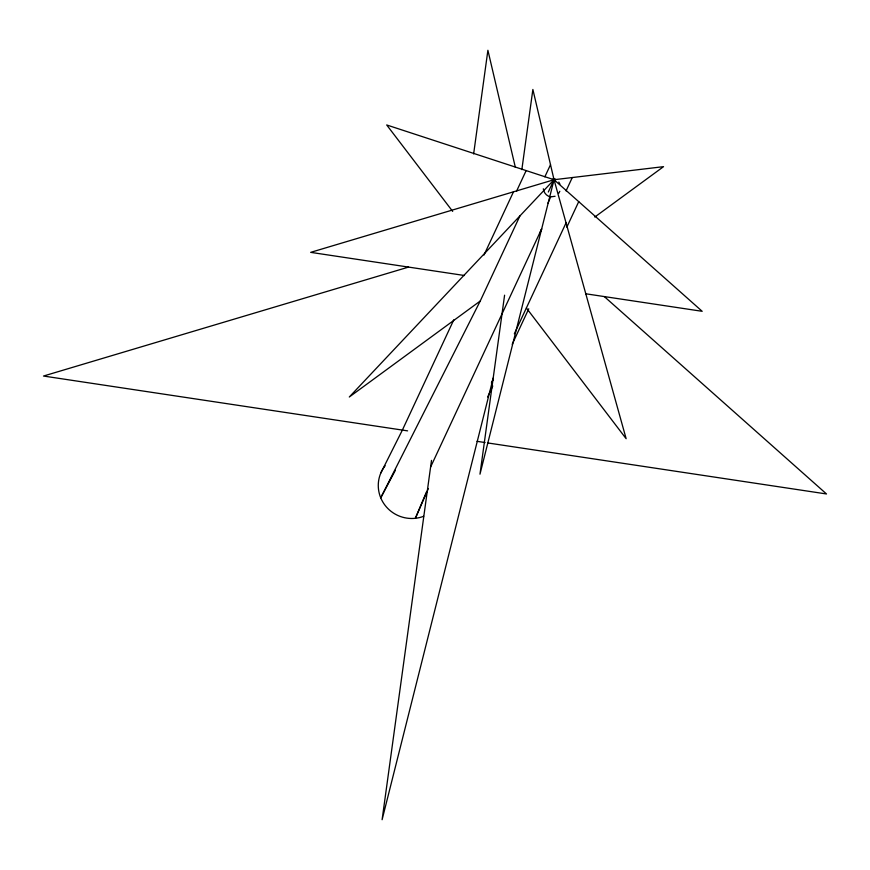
<?xml version="1.0" encoding="UTF-8"?>
<svg xmlns="http://www.w3.org/2000/svg" width="870" height="870" viewBox="0 0 870 870"><rect width="100%" height="100%" fill="white"/><g stroke="black" fill="none" stroke-linecap="round" stroke-linejoin="round"><path stroke-width="1.3" d="M431.509 460.382L382.104 819.714L493.203 378.004M473.639 153.925L487.896 50.286L515.334 167.257M504.589 295.191L479.979 474.183L554.038 179.72L532.875 89.469L521.848 169.617M426.43 492.028L415.381 518.292L428.388 488.472M548.002 203.134L550.634 196.881L555.071 196.283M539.53 233.769L541.695 228.799L430.596 467.059M453.803 319.801L402.375 430.084L380.821 473.008M484.003 255.03L513.485 191.824M516.519 191.259L526.154 170.596M395.393 470.278L380.734 497.836L480.24 301.02L519.923 215.934M544.848 176.827L550.514 164.68M548.307 192.02L554.038 179.72L663.538 166.659L594.797 217.043M566.055 190.911L572.286 177.545M491.387 383.017L493.105 379.331M514.333 333.808L566.055 222.883M487.624 397.024L492.768 385.997M512.191 344.335L528.764 308.796M566.827 227.179L578.735 201.644M558.66 193.379L559.812 191.291M585.651 293.766L702.177 311.308L554.038 179.72L349.305 397.003L480.24 301.02M526.372 307.969L626.139 438.697L554.038 179.72L310.677 252.354L464.482 275.507M408.552 267.09L43.5 376.036L407.595 430.867M477.032 441.329L485.101 442.547M487.787 442.95L826.5 493.964L604.302 296.572M553.168 178.437L555.332 179.089M550.634 196.881C546.686 196.239 543.75 192.705 543.326 188.801M554.038 179.72L386.704 124.965L452.672 211.388M558.834 182.047L559.921 184.168M423.69 516.28A33.06 32.299 25 0 1 385.008 505.252A33.06 32.299 25 0 1 385.138 465.776"/></g></svg>
